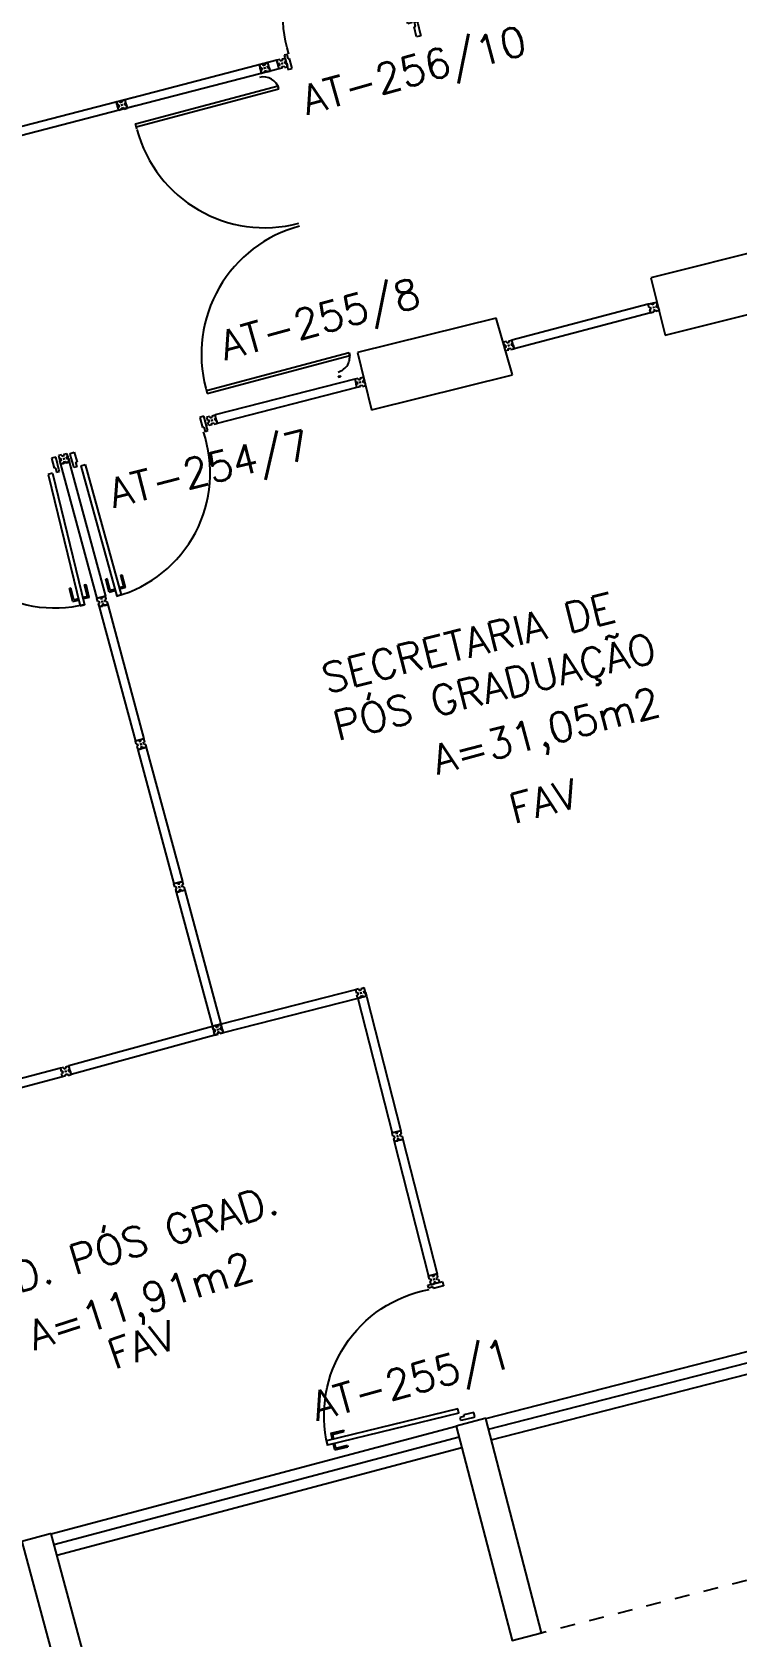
# Model space of a CAD drawing. Extents: x -165 to 137, y 302 to 416.
# Drawn here: x -106.38 to -101.6, y 321.91 to 332.76 of the extents above; entities that cross this region are included whole.
import ezdxf
from ezdxf.enums import TextEntityAlignment as Align

# ---------------------------------------------------------------- set-up
doc = ezdxf.new("R2010")
doc.units = 0
doc.header["$LTSCALE"] = 0.02
doc.header["$MEASUREMENT"] = 0
doc.linetypes.add('HIDDEN2', pattern=[0.1875, 0.125, -0.0625])
doc.layers.get('0').update_dxf_attribs({"linetype": 'CONTINUOUS'})
doc.layers.get('DEFPOINTS').update_dxf_attribs({"linetype": 'CONTINUOUS'})
for name, color, linetype in [('CENTRO_DE_CUSTO', 1, 'CONTINUOUS'), ('DIV', 2, 'CONTINUOUS'), ('ESQ', 1, 'CONTINUOUS'), ('ESTR', 3, 'CONTINUOUS'), ('PROJ', 1, 'HIDDEN2'), ('TEXTO', 2, 'CONTINUOUS'), ('TEXTO-ENDEREÇO', 2, 'CONTINUOUS'), ('USO1', 2, 'CONTINUOUS'), ('ÁREA', 2, 'CONTINUOUS')]:
    doc.layers.add(name, color=color, linetype=linetype)
doc.styles.add('1', font='romans.shx', dxfattribs={"height": 1.1})
doc.styles.add('UNB-100', font='simplex.shx', dxfattribs={"height": 0.2})
doc.styles.add('UNB-100-1', font='simplex.shx', dxfattribs={"height": 0.2})
doc.dimstyles.new('1-600', dxfattribs={"dimtxt": 1.1, "dimasz": 2.5, "dimexe": 2, "dimexo": 4, "dimgap": 0.2, "dimtad": 1, "dimdec": 0, "dimzin": 4, "dimdsep": 46, "dimlunit": 6, "dimtxsty": '1', "dimblk1": 'NONE', "dimblk2": 'NONE', "dimsah": 1, "dimcen": 0, "dimclrd": 2, "dimclre": 2, "dimclrt": 2, "dimadec": 0, "dimazin": 0, "dimtfac": 1, "dimtdec": 0, "dimtmove": 2, "dimatfit": 3, "dimldrblk": 'NONE', "dimfxl": 0, "dimtolj": 1, "dimtzin": 0, "dimarcsym": 0})

# ---------------------------------------------------------------- blocks, each defined once
blk = doc.blocks.new('DIVMT-TTC')
for p, q in [((-0.03, 0.03), (-0.03, 0.006)), ((-0.008, 0.03), (-0.03, 0.03)), ((-0.0185, 0.006), (-0.03, 0.006)), ((-0.0185, -0.006), (-0.0185, 0.006)), ((-0.008, 0.03), (-0.008, 0.02)), ((-0.008, 0.02), (0.008, 0.02)), ((-0.0051, 0), (0.0051, 0)), ((0.0051, 0), (-0.0051, 0)), ((-0.0051, 0), (0.0051, 0)), ((0, -0.0051), (0, 0.0051)), ((0, 0.0051), (0, -0.0051)), ((0.008, 0.03), (0.008, 0.02)), ((0.008, 0.03), (0.03, 0.03)), ((0.0205, 0.006), (0.03, 0.006)), ((0.0205, -0.006), (0.0205, 0.006)), ((0.0205, 0.006), (0.0205, -0.006)), ((0.0205, 0.006), (0.03, 0.006)), ((0.97, 0.03), (0.03, 0.03)), ((0.03, 0.006), (0.03, 0.03)), ((0.03, -0.03), (0.03, 0.03)), ((0.03, -0.005), (0.03, 0.005)), ((0.97, -0.03), (0.97, 0.03)), ((0.97, 0.03), (0.97, 0.009)), ((0.97, 0.009), (0.97, 0.027)), ((0.9795, 0.006), (0.97, 0.006)), ((0.97, -0.005), (0.97, 0.005)), ((0.9795, 0.006), (0.9795, -0.006)), ((1.0051, 0), (0.9949, 0)), ((1, 0.0051), (1, -0.0051)), ((-0.0185, -0.006), (-0.03, -0.006)), ((-0.03, -0.03), (-0.03, -0.006)), ((-0.008, -0.03), (-0.03, -0.03)), ((-0.008, -0.03), (-0.008, -0.02)), ((-0.008, -0.02), (0.008, -0.02)), ((0.008, -0.03), (0.008, -0.02)), ((0.008, -0.03), (0.03, -0.03)), ((0.0205, -0.006), (0.03, -0.006)), ((0.0205, -0.006), (0.03, -0.006)), ((0.03, -0.006), (0.03, -0.03)), ((0.97, -0.03), (0.03, -0.03)), ((0.9795, -0.006), (0.97, -0.006)), ((0.97, -0.009), (0.97, -0.027))]:
    blk.add_line(p, q)
blk = doc.blocks.new('*D82')
at = {"layer": 'DEFPOINTS', "color": 0, "transparency": 16777216}
for p in [(-88.708, 326.864), (-88.392, 325.397), (-118.151, 319.174), (-117.711, 317.74), (-96.685, 316.811)]:
    blk.add_point(p, dxfattribs=at)
at = {"layer": 'USO1', "color": 2, "lineweight": -2, "transparency": 16777216}
for p, q in [((-87.548, 321.488), (-86.598, 317.087)), ((-116.538, 313.916), (-115.22, 309.621))]:
    blk.add_line(p, q, dxfattribs=at)
blk.add_arc((-13.266, -22.624), 349.536, 102.18129, 107.05934, dxfattribs=at)
at = {"layer": 'USO1', "color": 2, "transparency": 16777216, "insert": (-101.729, 316.497), "char_height": 1.1, "attachment_point": 5, "rotation": 14.6203, "style": '1'}
blk.add_mtext('\\A1;Agronomia e Veterinária', dxfattribs=at)
blk = doc.blocks.new('_NONE')
at = {"color": 0, "linetype": 'ByBlock'}
blk.add_circle((0, 0), 0.25, dxfattribs=at)
blk = doc.blocks.new('PDV2E-TTC')
at = {"layer": 'DIV', "color": 1}
for p, q in [((0.023, 0.925), (0.063, 0.925)), ((0.023, 0.925), (0.023, 0.835)), ((0.033, 0.915), (0.063, 0.915)), ((0.033, 0.915), (0.033, 0.835)), ((0.138, 0.925), (0.097, 0.925)), ((0.128, 0.915), (0.097, 0.915)), ((0.128, 0.915), (0.128, 0.835)), ((0.138, 0.925), (0.138, 0.835)), ((0.033, 0.835), (0.023, 0.835)), ((0.128, 0.835), (0.137, 0.835))]:
    blk.add_line(p, q, dxfattribs=at)
at = {"layer": 'DIV'}
for p, q in [((0.065, 0.05), (0.065, 0.965)), ((0.095, 0.965), (0.065, 0.965)), ((0.095, 0.05), (0.095, 0.965)), ((0.049, 0.05), (0.029, 0.05)), ((0.029, 0.05), (0.029, 0.035)), ((0.029, 0.035), (0.029, -0.035)), ((0.049, 0.02), (0.049, 0.05)), ((0.049, 0.02), (0.059, 0.02)), ((0.059, -0.05), (0.059, 0.02)), ((0.065, 0.05), (0.095, 0.05)), ((0.928, -0.05), (0.928, 0.02)), ((0.938, 0.02), (0.928, 0.02)), ((0.938, 0.05), (0.958, 0.05)), ((0.938, 0.02), (0.938, 0.05)), ((0.958, 0.05), (0.958, 0.035)), ((0.958, 0.035), (0.958, -0.035)), ((0.029, -0.035), (0.029, -0.05)), ((0.029, -0.05), (0.059, -0.05)), ((0.958, -0.05), (0.928, -0.05)), ((0.958, -0.035), (0.958, -0.05))]:
    blk.add_line(p, q, dxfattribs=at)
at = {"layer": 'DIV', "color": 1}
blk.add_arc((0.062, 0.1), 0.865, 356.6786, 90, dxfattribs=at)
blk = doc.blocks.new('PDV2D-TTC')
at = {"layer": 'DIV'}
for p, q in [((0.03, 0.05), (0.06, 0.05)), ((0.03, 0.035), (0.03, 0.05)), ((0.03, -0.035), (0.03, 0.035)), ((0.06, 0.05), (0.06, -0.02)), ((0.941, 0.05), (0.941, -0.02)), ((0.971, 0.05), (0.941, 0.05)), ((0.971, 0.035), (0.971, 0.05)), ((0.971, -0.035), (0.971, 0.035)), ((0.03, -0.05), (0.03, -0.035)), ((0.05, -0.05), (0.03, -0.05)), ((0.05, -0.02), (0.06, -0.02)), ((0.05, -0.02), (0.05, -0.05)), ((0.079, -0.05), (0.109, -0.05)), ((0.079, -0.05), (0.079, -0.965)), ((0.109, -0.05), (0.109, -0.965)), ((0.951, -0.02), (0.941, -0.02)), ((0.951, -0.02), (0.951, -0.05)), ((0.951, -0.05), (0.971, -0.05)), ((0.971, -0.05), (0.971, -0.035)), ((0.109, -0.965), (0.079, -0.965))]:
    blk.add_line(p, q, dxfattribs=at)
at = {"layer": 'DIV', "color": 1}
for p, q in [((0.036, -0.925), (0.036, -0.835)), ((0.046, -0.835), (0.036, -0.835)), ((0.046, -0.915), (0.046, -0.835)), ((0.141, -0.915), (0.141, -0.835)), ((0.141, -0.835), (0.151, -0.835)), ((0.151, -0.925), (0.151, -0.835)), ((0.036, -0.925), (0.076, -0.925)), ((0.046, -0.915), (0.076, -0.915)), ((0.141, -0.915), (0.111, -0.915)), ((0.151, -0.925), (0.111, -0.925))]:
    blk.add_line(p, q, dxfattribs=at)
blk.add_arc((0.076, -0.1), 0.865, 270, 3.3214, dxfattribs=at)

msp = doc.modelspace()

# ---------------------------------------------------------------- linework, layer by layer
at = {"color": 2}
for p, q in [((-105.678, 332.142), (-104.712, 332.4)), ((-105.672, 332.122), (-104.706, 332.379)), ((-104.706, 332.379), (-104.712, 332.4)), ((-105.668, 332.106), (-105.678, 332.142)), ((-105.196, 330.338), (-104.231, 330.596)), ((-105.191, 330.318), (-104.225, 330.576)), ((-104.231, 330.596), (-104.225, 330.576)), ((-105.2, 330.354), (-105.191, 330.318))]:
    msp.add_line(p, q, dxfattribs=at)
at = {"color": 1}
for p, q in [((-104.284, 330.436), (-104.308, 330.43)), ((-104.3, 330.442), (-104.295, 330.424))]:
    msp.add_line(p, q, dxfattribs=at)
for centre, radius, start, end in [((-104.81, 332.353), 0.107, 14.9376, 104.9376), ((-104.802, 332.336), 0.896, 194.9376, 284.9376), ((-104.335, 330.585), 0.896, 104.9376, 194.9376), ((-104.333, 330.567), 0.107, 284.9376, 14.9376)]:
    msp.add_arc(centre, radius, start, end, dxfattribs=at)
at = {"layer": 'DIV'}
for p, q in [((-104.721, 332.573), (-105.748, 332.306)), ((-104.699, 332.578), (-104.721, 332.573)), ((-104.721, 332.573), (-104.715, 332.549)), ((-104.721, 332.573), (-104.715, 332.552)), ((-104.705, 332.515), (-104.721, 332.573)), ((-104.715, 332.552), (-104.72, 332.57)), ((-104.699, 332.578), (-104.697, 332.569)), ((-104.697, 332.569), (-104.681, 332.573)), ((-104.684, 332.582), (-104.663, 332.588)), ((-104.684, 332.582), (-104.681, 332.573)), ((-104.647, 332.53), (-104.663, 332.588)), ((-104.657, 332.565), (-104.663, 332.588)), ((-104.705, 332.515), (-105.733, 332.248)), ((-104.817, 332.548), (-104.838, 332.542)), ((-104.838, 332.542), (-104.832, 332.519)), ((-104.838, 332.542), (-104.833, 332.522)), ((-104.823, 332.484), (-104.838, 332.542)), ((-104.833, 332.522), (-104.838, 332.539)), ((-104.821, 332.522), (-104.832, 332.519)), ((-104.823, 332.521), (-104.832, 332.519)), ((-104.83, 332.508), (-104.832, 332.518)), ((-104.818, 332.51), (-104.829, 332.507)), ((-104.82, 332.51), (-104.829, 332.507)), ((-104.823, 332.484), (-104.829, 332.507)), ((-104.828, 332.504), (-104.824, 332.487)), ((-104.823, 332.521), (-104.82, 332.51)), ((-104.802, 332.49), (-104.823, 332.484)), ((-104.818, 332.51), (-104.821, 332.522)), ((-104.817, 332.548), (-104.815, 332.538)), ((-104.815, 332.538), (-104.799, 332.542)), ((-104.807, 332.519), (-104.797, 332.522)), ((-104.797, 332.522), (-104.807, 332.519)), ((-104.807, 332.519), (-104.797, 332.522)), ((-104.797, 332.522), (-104.807, 332.519)), ((-104.804, 332.499), (-104.789, 332.503)), ((-104.802, 332.49), (-104.804, 332.499)), ((-104.803, 332.526), (-104.8, 332.516)), ((-104.8, 332.516), (-104.803, 332.526)), ((-104.803, 332.526), (-104.8, 332.516)), ((-104.802, 332.552), (-104.78, 332.557)), ((-104.802, 332.552), (-104.799, 332.542)), ((-104.786, 332.494), (-104.789, 332.503)), ((-104.786, 332.494), (-104.765, 332.499)), ((-104.783, 332.532), (-104.774, 332.534)), ((-104.783, 332.532), (-104.774, 332.534)), ((-104.783, 332.532), (-104.78, 332.52)), ((-104.78, 332.52), (-104.783, 332.532)), ((-104.765, 332.499), (-104.78, 332.557)), ((-104.774, 332.534), (-104.78, 332.557)), ((-104.78, 332.52), (-104.771, 332.522)), ((-104.78, 332.52), (-104.771, 332.522)), ((-104.771, 332.523), (-104.774, 332.533)), ((-104.771, 332.522), (-104.765, 332.499)), ((-104.703, 332.552), (-104.715, 332.549)), ((-104.705, 332.552), (-104.715, 332.549)), ((-104.712, 332.539), (-104.714, 332.549)), ((-104.7, 332.541), (-104.712, 332.538)), ((-104.702, 332.54), (-104.712, 332.538)), ((-104.705, 332.515), (-104.712, 332.538)), ((-104.711, 332.535), (-104.706, 332.518)), ((-104.705, 332.552), (-104.702, 332.54)), ((-104.684, 332.52), (-104.705, 332.515)), ((-104.7, 332.541), (-104.703, 332.552)), ((-104.689, 332.55), (-104.679, 332.553)), ((-104.679, 332.553), (-104.689, 332.55)), ((-104.689, 332.55), (-104.679, 332.553)), ((-104.679, 332.553), (-104.689, 332.55)), ((-104.687, 332.53), (-104.671, 332.534)), ((-104.684, 332.52), (-104.687, 332.53)), ((-104.685, 332.556), (-104.683, 332.546)), ((-104.683, 332.546), (-104.685, 332.556)), ((-104.685, 332.556), (-104.683, 332.546)), ((-104.669, 332.524), (-104.671, 332.534)), ((-104.669, 332.524), (-104.647, 332.53)), ((-104.666, 332.562), (-104.657, 332.565)), ((-104.666, 332.562), (-104.657, 332.565)), ((-104.666, 332.562), (-104.663, 332.551)), ((-104.663, 332.551), (-104.666, 332.562)), ((-104.663, 332.551), (-104.653, 332.553)), ((-104.663, 332.551), (-104.653, 332.553)), ((-104.654, 332.554), (-104.656, 332.564)), ((-104.653, 332.553), (-104.647, 332.53)), ((-105.689, 332.322), (-106.716, 332.056)), ((-105.674, 332.264), (-106.701, 331.998)), ((-105.785, 332.297), (-105.806, 332.291)), ((-105.806, 332.291), (-105.8, 332.268)), ((-105.806, 332.291), (-105.801, 332.271)), ((-105.791, 332.233), (-105.806, 332.291)), ((-105.801, 332.271), (-105.806, 332.288)), ((-105.789, 332.271), (-105.8, 332.268)), ((-105.791, 332.27), (-105.8, 332.268)), ((-105.798, 332.257), (-105.8, 332.267)), ((-105.786, 332.259), (-105.797, 332.256)), ((-105.788, 332.259), (-105.797, 332.256)), ((-105.791, 332.233), (-105.797, 332.256)), ((-105.797, 332.254), (-105.792, 332.236)), ((-105.791, 332.27), (-105.788, 332.259)), ((-105.786, 332.259), (-105.789, 332.271)), ((-105.785, 332.297), (-105.783, 332.287)), ((-105.783, 332.287), (-105.767, 332.291)), ((-105.775, 332.269), (-105.765, 332.271)), ((-105.765, 332.271), (-105.775, 332.269)), ((-105.775, 332.269), (-105.765, 332.271)), ((-105.765, 332.271), (-105.775, 332.269)), ((-105.772, 332.248), (-105.757, 332.253)), ((-105.77, 332.239), (-105.772, 332.248)), ((-105.771, 332.275), (-105.768, 332.265)), ((-105.768, 332.265), (-105.771, 332.275)), ((-105.771, 332.275), (-105.768, 332.265)), ((-105.77, 332.301), (-105.748, 332.306)), ((-105.77, 332.301), (-105.767, 332.291)), ((-105.754, 332.243), (-105.757, 332.253)), ((-105.754, 332.243), (-105.733, 332.248)), ((-105.751, 332.281), (-105.742, 332.283)), ((-105.751, 332.281), (-105.742, 332.283)), ((-105.751, 332.281), (-105.748, 332.269)), ((-105.748, 332.269), (-105.751, 332.281)), ((-105.733, 332.248), (-105.748, 332.306)), ((-105.742, 332.283), (-105.748, 332.306)), ((-105.748, 332.269), (-105.739, 332.272)), ((-105.748, 332.269), (-105.739, 332.272)), ((-105.739, 332.273), (-105.742, 332.282)), ((-105.739, 332.272), (-105.733, 332.248)), ((-105.77, 332.239), (-105.791, 332.233)), ((-101.26, 331.333), (-102.188, 331.102)), ((-102.188, 331.102), (-102.091, 330.714)), ((-102.205, 330.922), (-102.147, 330.937)), ((-102.171, 330.931), (-102.147, 330.937)), ((-102.142, 330.916), (-102.147, 330.937)), ((-102.091, 330.714), (-101.149, 330.948)), ((-103.235, 330.829), (-104.175, 330.595)), ((-103.124, 330.445), (-103.235, 330.829)), ((-102.205, 330.922), (-103.128, 330.68)), ((-102.191, 330.864), (-103.114, 330.621)), ((-102.182, 330.928), (-102.205, 330.922)), ((-102.2, 330.9), (-102.205, 330.922)), ((-102.2, 330.9), (-102.19, 330.903)), ((-102.196, 330.885), (-102.186, 330.887)), ((-102.196, 330.885), (-102.19, 330.864)), ((-102.186, 330.887), (-102.19, 330.903)), ((-102.19, 330.864), (-102.167, 330.87)), ((-102.18, 330.919), (-102.182, 330.928)), ((-102.18, 330.919), (-102.182, 330.928)), ((-102.168, 330.922), (-102.18, 330.919)), ((-102.168, 330.922), (-102.18, 330.919)), ((-102.164, 330.902), (-102.174, 330.899)), ((-102.164, 330.902), (-102.174, 330.899)), ((-102.168, 330.922), (-102.171, 330.931)), ((-102.168, 330.922), (-102.171, 330.931)), ((-102.168, 330.895), (-102.17, 330.905)), ((-102.168, 330.895), (-102.17, 330.905)), ((-102.158, 330.884), (-102.17, 330.881)), ((-102.17, 330.881), (-102.167, 330.87)), ((-102.158, 330.884), (-102.155, 330.873)), ((-102.132, 330.879), (-102.155, 330.873)), ((-102.142, 330.916), (-102.151, 330.913)), ((-102.147, 330.898), (-102.151, 330.913)), ((-102.138, 330.9), (-102.147, 330.898)), ((-102.138, 330.9), (-102.132, 330.879)), ((-103.165, 330.671), (-103.187, 330.665)), ((-103.172, 330.608), (-103.187, 330.666)), ((-103.172, 330.608), (-103.187, 330.666)), ((-103.172, 330.608), (-103.187, 330.666)), ((-103.172, 330.608), (-103.187, 330.666)), ((-103.187, 330.665), (-103.181, 330.642)), ((-103.185, 330.658), (-103.18, 330.638)), ((-103.185, 330.658), (-103.18, 330.638)), ((-103.185, 330.658), (-103.18, 330.638)), ((-103.185, 330.658), (-103.18, 330.638)), ((-103.18, 330.638), (-103.184, 330.655)), ((-103.18, 330.638), (-103.184, 330.655)), ((-103.18, 330.638), (-103.184, 330.655)), ((-103.18, 330.638), (-103.184, 330.655)), ((-103.17, 330.645), (-103.181, 330.642)), ((-103.176, 330.624), (-103.179, 330.634)), ((-103.176, 330.624), (-103.179, 330.634)), ((-103.176, 330.624), (-103.179, 330.634)), ((-103.176, 330.624), (-103.179, 330.634)), ((-103.167, 330.633), (-103.178, 330.63)), ((-103.172, 330.607), (-103.178, 330.63)), ((-103.151, 330.612), (-103.172, 330.607)), ((-103.167, 330.633), (-103.17, 330.645)), ((-103.165, 330.671), (-103.163, 330.661)), ((-103.163, 330.661), (-103.147, 330.665)), ((-103.155, 330.642), (-103.145, 330.645)), ((-103.145, 330.645), (-103.155, 330.642)), ((-103.155, 330.642), (-103.145, 330.645)), ((-103.153, 330.622), (-103.138, 330.626)), ((-103.151, 330.612), (-103.153, 330.622)), ((-103.149, 330.638), (-103.152, 330.648)), ((-103.152, 330.648), (-103.149, 330.638)), ((-103.15, 330.674), (-103.128, 330.68)), ((-103.15, 330.674), (-103.147, 330.665)), ((-103.135, 330.616), (-103.138, 330.626)), ((-103.135, 330.616), (-103.114, 330.621)), ((-103.132, 330.654), (-103.123, 330.656)), ((-103.132, 330.654), (-103.123, 330.656)), ((-103.129, 330.642), (-103.132, 330.654)), ((-103.132, 330.654), (-103.129, 330.642)), ((-103.129, 330.642), (-103.12, 330.645)), ((-103.129, 330.642), (-103.12, 330.645)), ((-103.123, 330.656), (-103.128, 330.68)), ((-103.114, 330.621), (-103.128, 330.68)), ((-103.12, 330.646), (-103.122, 330.655)), ((-103.12, 330.645), (-103.114, 330.621)), ((-104.175, 330.595), (-104.078, 330.207)), ((-104.192, 330.416), (-105.138, 330.174)), ((-104.171, 330.421), (-104.192, 330.416)), ((-104.192, 330.416), (-104.183, 330.381)), ((-104.175, 330.395), (-104.186, 330.393)), ((-104.172, 330.384), (-104.175, 330.395)), ((-104.171, 330.421), (-104.168, 330.411)), ((-104.168, 330.411), (-104.153, 330.415)), ((-104.161, 330.393), (-104.151, 330.395)), ((-104.151, 330.395), (-104.161, 330.393)), ((-104.161, 330.393), (-104.151, 330.395)), ((-104.155, 330.389), (-104.157, 330.399)), ((-104.157, 330.399), (-104.155, 330.389)), ((-104.155, 330.425), (-104.134, 330.43)), ((-104.155, 330.425), (-104.153, 330.415)), ((-104.137, 330.405), (-104.128, 330.407)), ((-104.137, 330.405), (-104.128, 330.407)), ((-104.134, 330.393), (-104.137, 330.405)), ((-104.137, 330.405), (-104.134, 330.393)), ((-104.125, 330.395), (-104.134, 330.43)), ((-104.134, 330.393), (-104.125, 330.395)), ((-104.134, 330.393), (-104.125, 330.395)), ((-104.125, 330.395), (-104.119, 330.372)), ((-104.078, 330.207), (-103.124, 330.445)), ((-104.178, 330.358), (-105.123, 330.116)), ((-104.172, 330.384), (-104.183, 330.381)), ((-104.178, 330.358), (-104.183, 330.381)), ((-104.156, 330.363), (-104.178, 330.358)), ((-104.159, 330.373), (-104.143, 330.376)), ((-104.156, 330.363), (-104.159, 330.373)), ((-104.141, 330.367), (-104.143, 330.376)), ((-104.141, 330.367), (-104.119, 330.372)), ((-105.175, 330.164), (-105.196, 330.159)), ((-105.196, 330.159), (-105.19, 330.136)), ((-105.179, 330.138), (-105.19, 330.136)), ((-105.176, 330.127), (-105.187, 330.124)), ((-105.181, 330.101), (-105.187, 330.124)), ((-105.16, 330.106), (-105.181, 330.101)), ((-105.176, 330.127), (-105.179, 330.138)), ((-105.175, 330.164), (-105.172, 330.155)), ((-105.172, 330.155), (-105.157, 330.159)), ((-105.164, 330.136), (-105.155, 330.139)), ((-105.155, 330.139), (-105.164, 330.136)), ((-105.164, 330.136), (-105.155, 330.139)), ((-105.162, 330.116), (-105.147, 330.12)), ((-105.16, 330.106), (-105.162, 330.116)), ((-105.158, 330.132), (-105.161, 330.142)), ((-105.161, 330.142), (-105.158, 330.132)), ((-105.159, 330.168), (-105.138, 330.174)), ((-105.159, 330.168), (-105.157, 330.159)), ((-105.144, 330.11), (-105.147, 330.12)), ((-105.144, 330.11), (-105.123, 330.116)), ((-105.141, 330.148), (-105.132, 330.151)), ((-105.141, 330.148), (-105.132, 330.151)), ((-105.138, 330.137), (-105.141, 330.148)), ((-105.141, 330.148), (-105.138, 330.137)), ((-105.132, 330.151), (-105.138, 330.174)), ((-105.123, 330.116), (-105.138, 330.174)), ((-105.138, 330.137), (-105.129, 330.139)), ((-105.138, 330.137), (-105.129, 330.139)), ((-105.129, 330.14), (-105.132, 330.15)), ((-105.129, 330.139), (-105.123, 330.116)), ((-106.177, 329.903), (-106.199, 329.898)), ((-106.199, 329.898), (-106.19, 329.863)), ((-106.181, 329.878), (-106.193, 329.875)), ((-106.178, 329.866), (-106.19, 329.863)), ((-106.183, 329.84), (-106.19, 329.863)), ((-106.178, 329.866), (-106.181, 329.878)), ((-106.177, 329.903), (-106.175, 329.894)), ((-106.175, 329.894), (-106.159, 329.898)), ((-106.167, 329.875), (-106.157, 329.878)), ((-106.157, 329.878), (-106.167, 329.875)), ((-106.167, 329.875), (-106.157, 329.878)), ((-106.165, 329.855), (-106.149, 329.859)), ((-106.162, 329.845), (-106.165, 329.855)), ((-106.163, 329.881), (-106.161, 329.871)), ((-106.161, 329.871), (-106.163, 329.881)), ((-106.162, 329.907), (-106.141, 329.913)), ((-106.162, 329.907), (-106.159, 329.898)), ((-106.147, 329.849), (-106.149, 329.859)), ((-106.147, 329.849), (-106.125, 329.855)), ((-106.144, 329.887), (-106.134, 329.89)), ((-106.144, 329.887), (-106.134, 329.89)), ((-106.144, 329.887), (-106.141, 329.876)), ((-106.141, 329.876), (-106.144, 329.887)), ((-106.125, 329.855), (-106.141, 329.913)), ((-106.134, 329.89), (-106.141, 329.913)), ((-106.141, 329.876), (-106.131, 329.878)), ((-106.141, 329.876), (-106.131, 329.878)), ((-106.132, 329.879), (-106.134, 329.889)), ((-106.131, 329.878), (-106.125, 329.855)), ((-106.162, 329.845), (-106.183, 329.84)), ((-104.187, 326.285), (-105.098, 326.051)), ((-104.166, 326.29), (-104.187, 326.285)), ((-104.187, 326.285), (-104.181, 326.261)), ((-104.166, 326.29), (-104.163, 326.28)), ((-104.163, 326.28), (-104.148, 326.284)), ((-104.149, 326.258), (-104.152, 326.268)), ((-104.152, 326.268), (-104.149, 326.258)), ((-104.15, 326.294), (-104.129, 326.3)), ((-104.15, 326.294), (-104.148, 326.284)), ((-104.132, 326.274), (-104.123, 326.276)), ((-104.132, 326.274), (-104.123, 326.276)), ((-104.129, 326.262), (-104.132, 326.274)), ((-104.132, 326.274), (-104.129, 326.262)), ((-104.123, 326.276), (-104.129, 326.3)), ((-104.114, 326.241), (-104.129, 326.3)), ((-104.12, 326.266), (-104.123, 326.275)), ((-104.172, 326.226), (-105.083, 325.993)), ((-104.17, 326.264), (-104.181, 326.261)), ((-104.167, 326.253), (-104.178, 326.25)), ((-104.172, 326.226), (-104.178, 326.25)), ((-104.151, 326.232), (-104.172, 326.226)), ((-104.167, 326.253), (-104.17, 326.264)), ((-104.156, 326.262), (-104.146, 326.264)), ((-104.146, 326.264), (-104.156, 326.262)), ((-104.156, 326.262), (-104.146, 326.264)), ((-104.153, 326.242), (-104.138, 326.246)), ((-104.151, 326.232), (-104.153, 326.242)), ((-104.135, 326.236), (-104.138, 326.246)), ((-104.135, 326.236), (-104.114, 326.241)), ((-104.129, 326.262), (-104.12, 326.265)), ((-104.129, 326.262), (-104.12, 326.265)), ((-104.12, 326.265), (-104.114, 326.241)), ((-105.119, 326.046), (-105.098, 326.051)), ((-105.092, 326.028), (-105.098, 326.051)), ((-105.083, 325.993), (-105.098, 326.051)), ((-105.156, 326.036), (-106.128, 325.769)), ((-105.141, 325.978), (-106.113, 325.711)), ((-105.135, 326.042), (-105.156, 326.036)), ((-105.156, 326.036), (-105.147, 326.001)), ((-105.139, 326.016), (-105.15, 326.013)), ((-105.136, 326.004), (-105.147, 326.001)), ((-105.141, 325.978), (-105.147, 326.001)), ((-105.12, 325.984), (-105.141, 325.978)), ((-105.136, 326.004), (-105.139, 326.016)), ((-105.135, 326.042), (-105.132, 326.032)), ((-105.132, 326.032), (-105.117, 326.036)), ((-105.124, 326.013), (-105.114, 326.016)), ((-105.114, 326.016), (-105.124, 326.013)), ((-105.124, 326.013), (-105.114, 326.016)), ((-105.122, 325.993), (-105.107, 325.997)), ((-105.12, 325.984), (-105.122, 325.993)), ((-105.118, 326.01), (-105.121, 326.02)), ((-105.121, 326.02), (-105.118, 326.01)), ((-105.119, 326.046), (-105.117, 326.036)), ((-105.104, 325.988), (-105.107, 325.997)), ((-105.104, 325.988), (-105.083, 325.993)), ((-105.101, 326.026), (-105.092, 326.028)), ((-105.101, 326.026), (-105.092, 326.028)), ((-105.098, 326.014), (-105.101, 326.026)), ((-105.101, 326.026), (-105.098, 326.014)), ((-105.098, 326.014), (-105.089, 326.016)), ((-105.098, 326.014), (-105.089, 326.016)), ((-105.089, 326.017), (-105.092, 326.027)), ((-105.089, 326.016), (-105.083, 325.993)), ((-106.186, 325.754), (-107.106, 325.509)), ((-106.165, 325.759), (-106.186, 325.754)), ((-106.186, 325.754), (-106.18, 325.731)), ((-106.169, 325.734), (-106.18, 325.731)), ((-106.166, 325.722), (-106.169, 325.734)), ((-106.165, 325.759), (-106.162, 325.75)), ((-106.162, 325.75), (-106.147, 325.754)), ((-106.155, 325.731), (-106.145, 325.734)), ((-106.145, 325.734), (-106.155, 325.731)), ((-106.155, 325.731), (-106.145, 325.734)), ((-106.148, 325.727), (-106.151, 325.737)), ((-106.151, 325.737), (-106.148, 325.727)), ((-106.15, 325.763), (-106.128, 325.769)), ((-106.15, 325.763), (-106.147, 325.754)), ((-106.131, 325.743), (-106.122, 325.746)), ((-106.131, 325.743), (-106.122, 325.746)), ((-106.128, 325.732), (-106.131, 325.743)), ((-106.131, 325.743), (-106.128, 325.732)), ((-106.122, 325.746), (-106.128, 325.769)), ((-106.113, 325.711), (-106.128, 325.769)), ((-106.128, 325.732), (-106.119, 325.734)), ((-106.128, 325.732), (-106.119, 325.734)), ((-106.119, 325.735), (-106.122, 325.745)), ((-106.119, 325.734), (-106.113, 325.711)), ((-106.171, 325.696), (-107.091, 325.451)), ((-106.166, 325.722), (-106.177, 325.719)), ((-106.171, 325.696), (-106.177, 325.719)), ((-106.15, 325.701), (-106.171, 325.696)), ((-106.152, 325.711), (-106.137, 325.715)), ((-106.15, 325.701), (-106.152, 325.711)), ((-106.134, 325.705), (-106.137, 325.715)), ((-106.134, 325.705), (-106.113, 325.711))]:
    msp.add_line(p, q, dxfattribs=at)
at = {"layer": 'ESQ'}
for p, q in [((-103.306, 323.384), (-100.557, 324.089)), ((-103.306, 323.384), (-100.557, 324.089)), ((-103.288, 323.312), (-100.538, 324.016)), ((-103.269, 323.239), (-100.52, 323.944)), ((-106.249, 322.604), (-103.505, 323.332)), ((-106.249, 322.604), (-103.505, 323.332)), ((-106.229, 322.532), (-103.486, 323.26)), ((-106.21, 322.459), (-103.467, 323.187))]:
    msp.add_line(p, q, dxfattribs=at)
at = {"layer": 'ESTR'}
for points in [[(-103.312, 323.383), (-103.505, 323.332), (-103.127, 321.881), (-102.928, 321.933), (-103.306, 323.384)], [(-106.254, 322.603), (-106.447, 322.551), (-106.056, 321.102), (-105.858, 321.156), (-106.249, 322.604)]]:
    msp.add_lwpolyline(points, close=True, dxfattribs=at)
at = {"layer": 'PROJ'}
msp.add_line((-100.184, 322.636), (-102.939, 321.93), dxfattribs=at)

# ---------------------------------------------------------------- block references
at = {"layer": 'DIV', "xscale": -1}
for name, p, rotation in [('PDV2E-TTC', (-103.729, 332.795), 14.25835769440781), ('PDV2D-TTC', (-106.175, 329.846), 13.7196736598604), ('PDV2D-TTC', (-103.42, 323.354), 283.580719243297)]:
    msp.add_blockref(name, p, dxfattribs=dict(at, rotation=rotation))
at = {"layer": 'DIV'}
for name, p, rotation in [('PDV2D-TTC', (-106.136, 329.857), 15.47286214006767), ('DIVMT-TTC', (-105.902, 328.911), 105.1081678998967), ('DIVMT-TTC', (-105.641, 327.946), 105.1081678998967), ('DIVMT-TTC', (-105.38, 326.98), 105.1081678998967), ('DIVMT-TTC', (-105.12, 326.015), 105.1081678998967), ('DIVMT-TTC', (-103.903, 325.294), 104.328167899896), ('DIVMT-TTC', (-103.656, 324.325), 104.328167899896)]:
    msp.add_blockref(name, p, dxfattribs=dict(at, rotation=rotation))

# ---------------------------------------------------------------- texts
at = {"layer": 'CENTRO_DE_CUSTO', "linetype": 'Continuous', "style": 'UNB-100'}
for rotation, p in [(14.5927, (-103.114, 327.406)), (18.9862, (-105.821, 323.713))]:
    msp.add_text('FAV', height=0.2, rotation=rotation, dxfattribs=at).set_placement(p)
at = {"layer": 'TEXTO', "style": 'UNB-100'}
for s, rotation, p in [('SECRETARIA DE', 13.9667, (-104.384, 328.289)), ('PÓS GRADUAÇÃO', 13.9667, (-104.308, 327.967)), ('COORD. PÓS GRAD.', 16.9759, (-107.179, 324.019))]:
    msp.add_text(s, height=0.2, rotation=rotation, dxfattribs=at).set_placement(p)
at = {"layer": 'TEXTO-ENDEREÇO', "style": 'UNB-100-1'}
for s, rotation, p in [('AT-256/10', 15.4795, (-104.516, 332.202)), ('AT-255/8', 15.4795, (-105.071, 330.541)), ('AT-254/7', 14.1587, (-105.826, 329.543)), ('AT-255/1', 15.4795, (-104.45, 323.365))]:
    msp.add_text(s, height=0.2, rotation=rotation, dxfattribs=at).set_placement(p)
at = {"layer": 'ÁREA', "style": 'UNB-100'}
for s, rotation, p in [('A=31,05m2', 14.8108, (-102.871, 327.941)), ('A=11,91m2', 17.82, (-105.612, 324.085))]:
    msp.add_text(s, height=0.2, rotation=rotation, dxfattribs=at).set_placement(p, align=Align.CENTER)

# ---------------------------------------------------------------- dimensions: what is measured, and where the dimension line sits
at = {"layer": 'USO1'}
dim = msp.add_angular_dim_2l(base=(-96.685, 316.811), line1=((-88.708, 326.864), (-88.392, 325.397)), line2=((-118.151, 319.174), (-117.711, 317.74)), text='Agronomia e Veterinária', dimstyle='1-600', override={"dimazin": 1}, dxfattribs=at)
dim.commit()
dim.dimension.update_dxf_attribs({"geometry": '*D82', "text_midpoint": (-101.729, 316.497)})

doc.saveas('drawing.dxf')
